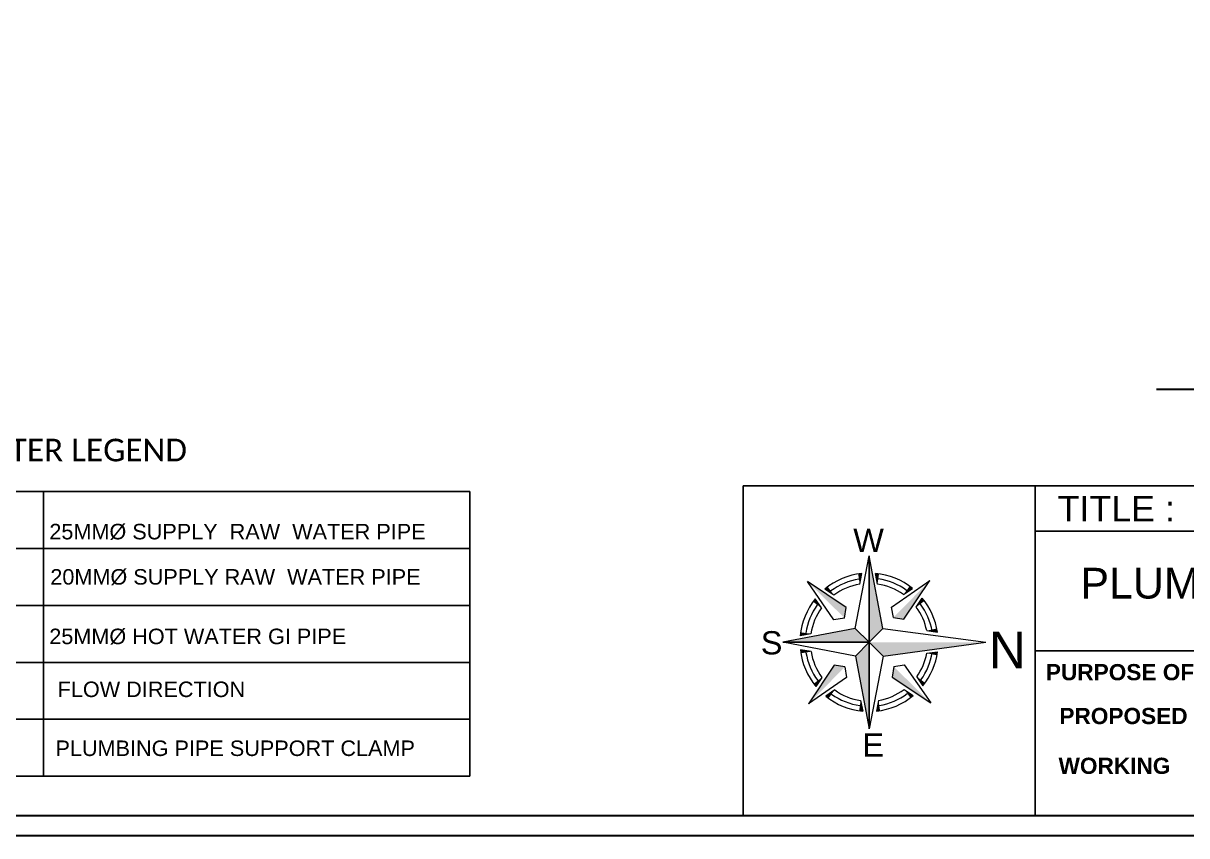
# Model space of a CAD drawing. Header units: millimetres. Extents: x 3552052 to 4144896, y -707811 to -630695.
# Drawn here: x 3924347 to 3937984, y -666235 to -656720 of the extents above; entities that cross this region are included whole.
import ezdxf
from ezdxf.enums import TextEntityAlignment as Align

# ---------------------------------------------------------------- set-up
doc = ezdxf.new("R2010")
doc.units = ezdxf.units.MM
doc.header["$LTSCALE"] = 6
doc.header["$MEASUREMENT"] = 0
doc.layers.get('0').update_dxf_attribs({"linetype": 'CONTINUOUS', "lineweight": 0})
for name, color, linetype, lineweight in [('formate text', 8, 'CONTINUOUS', 0), ('MEP_HVAC_TEXT', 7, 'CONTINUOUS', 0), ('P-Text', 8, 'CONTINUOUS', 0), ('TITLE', 7, 'CONTINUOUS', 0), ('WALL', 8, 'CONTINUOUS', 0)]:
    doc.layers.add(name, color=color, linetype=linetype, lineweight=lineweight)
doc.styles.add('ARIAL', font='arial.ttf')
doc.styles.add('FORMATE', font='arialbd.ttf')
doc.styles.add('SIC_CALIBRI', font='calibri.ttf')
doc.styles.add('style3', font='arialbd.ttf')
doc.styles.add('vni1', font='arial.ttf', dxfattribs={"height": 6})

# ---------------------------------------------------------------- blocks, each defined once
blk = doc.blocks.new('AAA')
at = {"layer": 'WALL', "color": 7, "linetype": 'ByBlock', "lineweight": 30}
blk.add_line((3927863.9, -703738.7), (3929373.3, -703738.7), dxfattribs=at)
blk = doc.blocks.new('A$C4A7C6C7E')
at = {"layer": 'TITLE', "color": 8, "lineweight": 5}
for p, q in [((-4207, 4144), (0, 26095)), ((0, 26095), (0, 0)), ((0, 0), (0, 26095)), ((4144, 4207), (0, 26095)), ((-6941, 10518), (-18592, 18312)), ((-10622, 6781), (-18592, 18312)), ((-2825, 17519), (-2234, 20757)), ((2559, 17560), (1919, 20788)), ((6781, 10622), (18312, 18592)), ((10518, 6941), (18312, 18592)), ((-10607, 14226), (-13343, 16056)), ((10390, 14385), (13098, 16257)), ((-14385, 10390), (-16257, 13098)), ((7325, 7437), (6781, 10622)), ((14226, 10607), (16056, 13343)), ((-7437, 7325), (-10622, 6781)), ((-7437, 7325), (-6941, 10518)), ((7325, 7437), (10518, 6941)), ((-4207, 4144), (-26095, 0)), ((-4207, 4144), (0, 0)), ((0, 0), (-4207, 4144)), ((0, 0), (4144, 4207)), ((4144, 4207), (0, 0)), ((17394, 3514), (20646, 3095)), ((17394, 3514), (20646, 3095)), ((0, 0), (-26095, 0)), ((-26095, 0), (0, 0)), ((-4144, -4207), (-26095, 0)), ((-17560, 2559), (-20788, 1919)), ((0, 0), (-4144, -4207)), ((-4144, -4207), (0, 0)), ((0, 0), (4207, -4144)), ((4207, -4144), (0, 0)), ((0, 0), (0, -26095)), ((0, -26095), (0, 0)), ((-17519, -2825), (-20757, -2234)), ((17433, -3312), (20680, -2857)), ((17433, -3312), (20680, -2857)), ((17434, -3310), (20680, -2857)), ((-10518, -6941), (-18312, -18592)), ((-7325, -7437), (-10518, -6941)), ((-4144, -4207), (0, -26095)), ((4207, -4144), (0, -26095)), ((7437, -7325), (10622, -6781)), ((10622, -6781), (18592, -18312)), ((-7325, -7437), (-6781, -10622)), ((7437, -7325), (6941, -10518)), ((6941, -10518), (18592, -18312)), ((14385, -10390), (16257, -13098)), ((-6781, -10622), (-18312, -18592)), ((-14226, -10607), (-16056, -13343)), ((-10390, -14385), (-13098, -16257)), ((-2559, -17560), (-1919, -20788)), ((2825, -17519), (2234, -20757)), ((10607, -14226), (13343, -16056))]:
    blk.add_line(p, q, dxfattribs=at)
at = {"layer": 'TITLE', "color": 5}
for p in [(4144, 4207), (4207, -4144)]:
    blk.add_line(p, (35289, 0), dxfattribs=at)
at = {"layer": 'TITLE', "color": 8, "lineweight": 5}
for radius, start, end in [(20877, 96.14269, 129.72625), (19311, 99.1612, 126.70773), (20877, 51.14269, 84.72625), (19311, 54.16121, 81.70773), (17745, 99.1612, 126.70773), (17745, 54.16121, 81.70773), (20877, 141.14269, 174.72625), (19311, 144.16121, 171.70773), (17745, 11.42181, 36.70773), (19311, 9.85136, 36.70773), (20877, 8.52692, 39.72625), (17745, 144.16121, 171.70773), (20877, 186.14269, 219.72625), (19311, 189.1612, 216.70773), (17745, 189.1612, 216.70773), (17745, 324.16121, 349.24868), (19311, 324.16121, 350.81434), (20877, 321.14269, 352.1348), (20877, 231.14269, 264.72625), (19311, 234.16121, 261.70773), (17745, 234.16121, 261.70773), (20877, 276.14269, 309.72625), (17745, 279.1612, 306.70773), (19311, 279.1612, 306.70773)]:
    blk.add_arc((0, 0), radius, start, end, dxfattribs=at)
for points in [[(0, 26095), (4144, 4207), (0, 0)], [(-18592, 18312), (-6941, 10518), (-7437, 7325)], [(-3324, 20610), (-2234, 20757), (-2825, 17519)], [(3011, 20658), (1919, 20788), (2559, 17560)], [(18312, 18592), (10518, 6941), (7325, 7437)], [(-13343, 16056), (-12479, 16737), (-10607, 14226)], [(13098, 16257), (12223, 16924), (10390, 14385)], [(-16257, 13098), (-16924, 12223), (-14385, 10390)], [(16056, 13343), (16737, 12479), (14226, 10607)], [(-26095, 0), (-4207, 4144), (0, 0)], [(20646, 3095), (20457, 4167), (17394, 3514)], [(-20658, 3011), (-20788, 1919), (-17560, 2559)], [(0, -26095), (-4144, -4207), (0, 0)], [(-20610, -3324), (-20757, -2234), (-17519, -2825)], [(20680, -2857), (20503, -3930), (17433, -3312)], [(-18312, -18592), (-10518, -6941), (-7325, -7437)], [(18592, -18312), (6941, -10518), (7437, -7325)], [(16257, -13098), (16924, -12223), (14385, -10390)], [(-16056, -13343), (-16737, -12479), (-14226, -10607)], [(-13098, -16257), (-12223, -16924), (-10390, -14385)], [(-3011, -20658), (-1919, -20788), (-2559, -17560)], [(3324, -20610), (2234, -20757), (2825, -17519)], [(13343, -16056), (12479, -16737), (10607, -14226)]]:
    blk.add_solid(points, dxfattribs=at)
at = {"layer": 'TITLE', "color": 5}
blk.add_solid([(35289, 0), (4207, -4144), (0, 0)], dxfattribs=at)

msp = doc.modelspace()

# ---------------------------------------------------------------- linework, layer by layer
at = {"lineweight": -3}
for p in [(3953965.2, -662135.9), (3932785.2, -666003.3)]:
    msp.add_line(p, (3932785.2, -662135.9), dxfattribs=at)
at = {"color": 7, "lineweight": 30}
for points in [[(3954197, -634223.7), (3954197, -666235.1), (3909115.8, -666235.1), (3909115.8, -634223.7)], [(3953965.2, -634455.5), (3953965.2, -666003.3), (3909347.6, -666003.3), (3909347.6, -634455.5)]]:
    msp.add_lwpolyline(points, close=True, dxfattribs=at)
at = {"layer": 'MEP_HVAC_TEXT', "lineweight": -3}
for p, q in [((3936208.6, -662135.9), (3936208.6, -666003.3)), ((3942690.3, -662669), (3936208.6, -662669)), ((3942690.3, -664069.1), (3936208.6, -664069.1))]:
    msp.add_line(p, q, dxfattribs=at)
at = {"layer": 'P-Text', "color": 7, "lineweight": -3}
for p, q in [((3922167.1, -662205.4), (3929581.9, -662205.4)), ((3922167.1, -662205.5), (3929581.9, -662205.5)), ((3924586.1, -662205.5), (3924584.1, -665538.8)), ((3924586.1, -662205.4), (3924584.4, -665538.8)), ((3929581.9, -662205.4), (3929581, -665538.8)), ((3922167.1, -662872.1), (3929581.9, -662872.1)), ((3922167.1, -662872.2), (3929581.9, -662872.2)), ((3922167.1, -663538.8), (3929581.9, -663538.8)), ((3922167.1, -663538.8), (3929581.9, -663538.8)), ((3922167.7, -664205.5), (3929582.4, -664205.5)), ((3922167.1, -664872.1), (3929581.9, -664872.1)), ((3922166.6, -665538.8), (3929581.4, -665538.8))]:
    msp.add_line(p, q, dxfattribs=at)

# ---------------------------------------------------------------- block references
at = {"color": 0, "lineweight": -3}
msp.add_blockref('AAA', (9765.7, 42732.5), dxfattribs=at)
at = {"layer": 'TITLE', "lineweight": -3, "extrusion": (1.31196e-09, -7.57547e-09, 1), "xscale": 0.03882096918586916, "yscale": 0.03882096918586916, "zscale": 0.03882096918586916}
msp.add_blockref('A$C4A7C6C7E', (3934261.4, -663969.8, 0), dxfattribs=at)

# ---------------------------------------------------------------- texts
at = {"layer": 'formate text', "color": 7, "lineweight": 30, "ltscale": 100, "style": 'style3'}
msp.add_text('PURPOSE OF DRAWING :-', height=189.849, dxfattribs=at).set_placement((3936333.2, -664414.5, -120))
at = {"layer": 'formate text', "color": 7, "lineweight": 30, "style": 'FORMATE'}
for s, p in [('PROPOSED ', (3938068.2, -664927.8, -120)), ('WORKING', (3937792.9, -665511.2, -120))]:
    msp.add_text(s, height=189.85, dxfattribs=at).set_placement(p, align=Align.RIGHT)
at = {"layer": 'P-Text', "color": 1, "lineweight": -3, "style": 'SIC_CALIBRI'}
msp.add_text('SUPPLY WATER LEGEND', height=264.854, dxfattribs=at).set_placement((3922233.7, -661850.6))
at = {"layer": 'P-Text', "color": 7, "lineweight": -3, "style": 'vni1'}
for s, p in [('25MM%%C SUPPLY  RAW  WATER PIPE', (3924653.1, -662764.3)), ('20MM%%C SUPPLY RAW  WATER PIPE', (3924664.6, -663294.2)), ('25MM%%C HOT WATER GI PIPE', (3924652.2, -663991.6)), ('FLOW DIRECTION', (3924750.8, -664611.2)), ('PLUMBING PIPE SUPPORT CLAMP', (3924725.1, -665301.5))]:
    msp.add_text(s, height=181.533, dxfattribs=at).set_placement(p)
at = {"layer": 'TITLE', "color": 7, "lineweight": 30, "style": 'ARIAL'}
for s, height, p in [('TITLE :', 300, (3936471.7, -662554.7)), ('W', 271.8, (3934076, -662911.8, 0)), ('S', 271.8, (3932992.1, -664111.3, 0)), ('E', 271.8, (3934182.8, -665309.5, 0))]:
    msp.add_text(s, height=height, dxfattribs=at).set_placement(p)
at = {"layer": 'TITLE', "color": 5, "lineweight": -3, "style": 'ARIAL'}
msp.add_text('N', height=428.6, rotation=180, dxfattribs=at).set_placement((3936098.1, -663844.3, 0))
at = {"layer": 'TITLE', "color": 7, "lineweight": 30, "insert": (3936430.9, -663097.6), "char_height": 359.995, "attachment_point": 1, "style": 'ARIAL'}
msp.add_mtext_dynamic_manual_height_columns('\\pxqc;PLUMBING LAYOUT', width=5392.273, gutter_width=12, heights=[0], dxfattribs=at)

doc.saveas('drawing.dxf')
